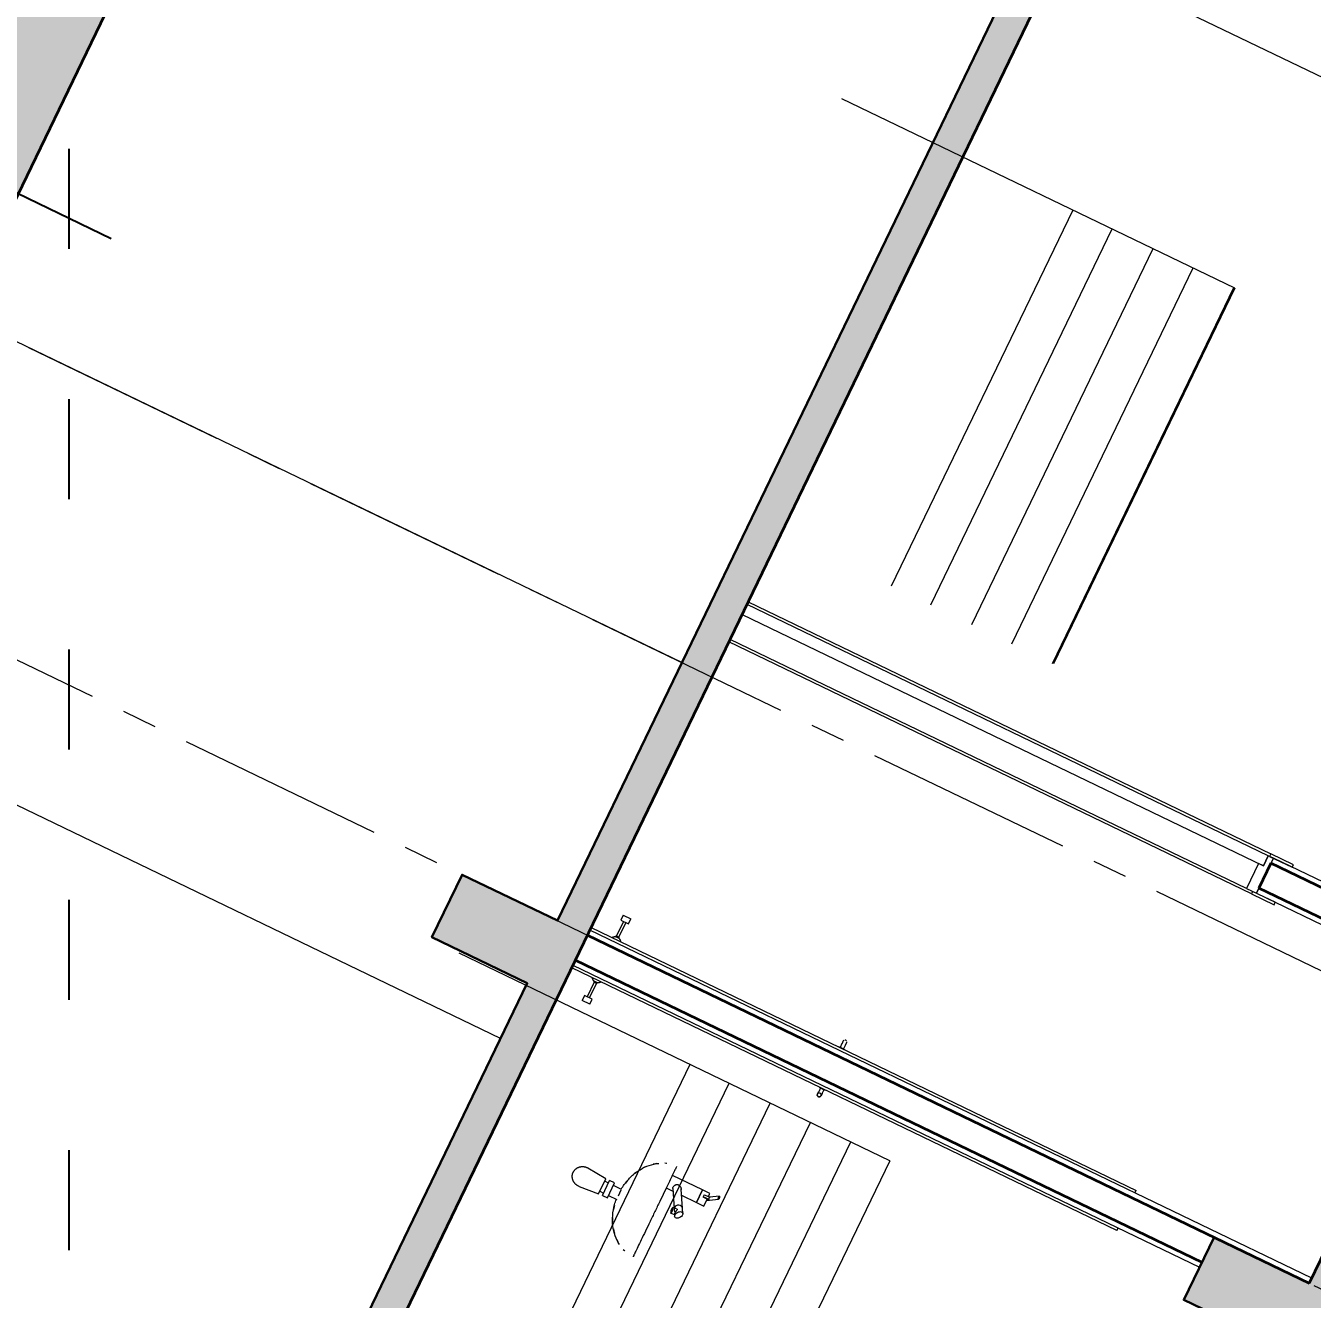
# Model space of a CAD drawing. Header units: millimetres. Extents: x 1373 to 40779, y 1939 to 6439.
# Drawn here: x 4659 to 4774.6, y 4854.2 to 4968.7 of the extents above; entities that cross this region are included whole.
import ezdxf

# ---------------------------------------------------------------- set-up
doc = ezdxf.new("R2010")
doc.units = ezdxf.units.MM
doc.linetypes.add('ACAD_ISO03W100', pattern=[30, 12, -18])
doc.linetypes.add('IMPORT-CENTER2', pattern=[112.5, 75, -12.5, 12.5, -12.5])
for name, color, linetype, lineweight in [('A-AREA-IDEN', 2, 'Continuous', 18), ('A-DETL', 6, 'Continuous', 30), ('A-DETL-GENF', 92, 'Continuous', 18), ('A-DOOR', 31, 'Continuous', 18), ('A-DOOR-FRAM', 31, 'Continuous', 18), ('A-FLOR-FNSH', 192, 'Continuous', 35), ('A-WALL', 20, 'Continuous', 9), ('A-WALL-FNSH', 113, 'Continuous', 18), ('Cizgi', 7, 'Continuous', 18), ('ESYA', 3, 'Continuous', 25), ('HESAPLAMALAR', 2, 'Continuous', 30), ('P-SANR-FIXT', 6, 'Continuous', 18), ('S-COLS', 52, 'Continuous', 9), ('S-GRID', 252, 'IMPORT-CENTER2', 5), ('YAZI', 2, 'Continuous', 18)]:
    doc.layers.add(name, color=color, linetype=linetype, lineweight=lineweight)
for name, color, linetype in [('duv', 50, 'Continuous'), ('MASSE', 7, 'Continuous'), ('Merdiven', 7, 'Continuous')]:
    doc.layers.add(name, color=color, linetype=linetype)
doc.styles.add('50', font='arial.ttf', dxfattribs={"width": 0.8})
doc.dimstyles.new('NERGİS', dxfattribs={"dimtxt": 15, "dimasz": 10, "dimexe": 20, "dimexo": 150, "dimgap": 0, "dimtad": 1, "dimdec": 0, "dimzin": 1, "dimtxsty": '50', "dimblk": 'ARCHTICK', "dimcen": 0, "dimse1": 1, "dimse2": 1, "dimclrd": 56, "dimclrt": 56, "dimazin": 3, "dimtfac": 1, "dimtdec": 0, "dimtix": 1, "dimtmove": 2, "dimatfit": 2, "dimldrblk": 'DOTSMALL', "dimlwd": 0, "dimlwe": -1, "dimarcsym": 0})

# ---------------------------------------------------------------- blocks, each defined once
blk = doc.blocks.new('A$C597c1e65')
at = {"linetype": 'ACAD_ISO03W100', "ltscale": 3, "elevation": 20236.31}
blk.add_lwpolyline([(4428.69, 0), (0, 0), (0, 4561.66), (4428.69, 4561.66)], close=True, dxfattribs=at)
blk = doc.blocks.new('_MB_KAPI_CAMLI_B - _m_kapı_100_camlı-2073561-Schnitt 1')
at = {"layer": 'A-DOOR'}
for p, q in [((-493.75, -99.3), (-495.25, -99.3)), ((-495.25, -100.7), (-493.75, -100.7)), ((-493.75, -98.78), (-493.75, -100)), ((-493.75, -100), (-493.75, -101.22)), ((-500.65, -188.5), (-502.65, -188.5)), ((-502.65, -191.5), (-502.65, -188.5)), ((-500.65, -191.5), (-500.65, -188.5)), ((-494.9, -189.5), (-500.65, -189.5)), ((-494.9, -190.5), (-494.9, -189.5)), ((-494.48, -189.19), (-494.48, -190.81)), ((-502.65, -191.5), (-500.65, -191.5)), ((-500.65, -190.5), (-494.9, -190.5)), ((-494.48, -190.4), (-494.48, -190.81))]:
    blk.add_line(p, q, dxfattribs=at)
at = {"layer": 'A-DOOR', "flags": 128}
for points in [[(-495.25, -99.3), (-495.29, -99.3), (-495.33, -99.3), (-495.37, -99.3), (-495.41, -99.3), (-495.45, -99.3), (-495.49, -99.3), (-495.52, -99.3), (-495.56, -99.3), (-495.6, -99.3), (-495.64, -99.3), (-495.67, -99.3), (-495.71, -99.3), (-495.75, -99.3), (-495.78, -99.3), (-495.81, -99.3), (-495.85, -99.3), (-495.88, -99.3), (-495.91, -99.3), (-495.94, -99.3), (-495.97, -99.3), (-495.99, -99.3), (-496.02, -99.3), (-496.04, -99.3), (-496.07, -99.3), (-496.09, -99.3), (-496.11, -99.3), (-496.13, -99.3), (-496.15, -99.3), (-496.17, -99.3), (-496.18, -99.3), (-496.19, -99.3), (-496.21, -99.3), (-496.22, -99.3), (-496.23, -99.3), (-496.23, -99.3), (-496.24, -99.3), (-496.24, -99.3), (-496.25, -99.3), (-496.25, -99.3)], [(-496.25, -100.7), (-496.25, -100.7), (-496.25, -100.7), (-496.24, -100.7), (-496.24, -100.7), (-496.23, -100.7), (-496.22, -100.7), (-496.21, -100.7), (-496.2, -100.7), (-496.18, -100.7), (-496.17, -100.7), (-496.15, -100.7), (-496.14, -100.7), (-496.12, -100.7), (-496.1, -100.7), (-496.07, -100.7), (-496.05, -100.7), (-496.03, -100.7), (-496, -100.7), (-495.97, -100.7), (-495.95, -100.7), (-495.92, -100.7), (-495.89, -100.7), (-495.85, -100.7), (-495.82, -100.7), (-495.79, -100.7), (-495.75, -100.7), (-495.72, -100.7), (-495.68, -100.7), (-495.65, -100.7), (-495.61, -100.7), (-495.57, -100.7), (-495.54, -100.7), (-495.5, -100.7), (-495.46, -100.7), (-495.42, -100.7), (-495.38, -100.7), (-495.34, -100.7), (-495.3, -100.7), (-495.26, -100.7), (-495.25, -100.7)], [(-494.9, -189.5), (-494.88, -189.5), (-494.86, -189.49), (-494.84, -189.49), (-494.82, -189.48), (-494.8, -189.48), (-494.78, -189.47), (-494.76, -189.46), (-494.74, -189.46), (-494.72, -189.45), (-494.7, -189.44), (-494.68, -189.43), (-494.66, -189.42), (-494.65, -189.4), (-494.63, -189.39), (-494.62, -189.38), (-494.6, -189.36), (-494.58, -189.35), (-494.57, -189.33), (-494.56, -189.32), (-494.54, -189.3), (-494.53, -189.29), (-494.52, -189.27), (-494.51, -189.25), (-494.5, -189.23), (-494.49, -189.21), (-494.48, -189.2), (-494.48, -189.19)], [(-494.48, -189.19), (-494.45, -189.12), (-494.41, -189.05), (-494.37, -188.98), (-494.33, -188.91), (-494.28, -188.85), (-494.24, -188.78), (-494.19, -188.72), (-494.13, -188.66), (-494.08, -188.6), (-494.02, -188.54), (-493.96, -188.49), (-493.9, -188.44), (-493.84, -188.39), (-493.77, -188.34), (-493.7, -188.3), (-493.64, -188.26)], [(-494.48, -190.81), (-494.49, -190.79), (-494.5, -190.77), (-494.51, -190.75), (-494.52, -190.73), (-494.53, -190.72), (-494.54, -190.7), (-494.56, -190.68), (-494.57, -190.67), (-494.58, -190.65), (-494.6, -190.64), (-494.61, -190.62), (-494.63, -190.61), (-494.65, -190.6), (-494.66, -190.59), (-494.68, -190.57), (-494.7, -190.56), (-494.72, -190.55), (-494.74, -190.54), (-494.75, -190.54), (-494.77, -190.53), (-494.79, -190.52), (-494.81, -190.52), (-494.83, -190.51), (-494.85, -190.51), (-494.87, -190.5), (-494.9, -190.5), (-494.9, -190.5)], [(-493.63, -191.74), (-493.69, -191.7), (-493.76, -191.66), (-493.83, -191.62), (-493.89, -191.57), (-493.95, -191.52), (-494.01, -191.46), (-494.07, -191.41), (-494.13, -191.35), (-494.18, -191.29), (-494.23, -191.23), (-494.28, -191.16), (-494.32, -191.1), (-494.36, -191.03), (-494.4, -190.96), (-494.44, -190.89), (-494.47, -190.82), (-494.48, -190.81)]]:
    blk.add_lwpolyline(points, dxfattribs=at)
at = {"layer": 'A-DOOR'}
for start, end in [(150, 180), (180, 210), (75, 120), (240, 285)]:
    blk.add_arc((-496.25, -100), 0.7, start, end, dxfattribs=at)
blk = doc.blocks.new('_MB_KAPI_CAMLI_B - _m_kapı_90_camlı-V32-Schnitt 1')
at = {"layer": 'A-DOOR'}
for p, q in [((-618.65, 8), (-622.65, 8)), ((-622.65, 8), (-622.65, -200)), ((-618.65, -200), (-618.65, 8)), ((-622.65, -200), (-618.65, -200))]:
    blk.add_line(p, q, dxfattribs=at)
at = {"layer": 'A-DOOR-FRAM'}
for p, q in [((-623.65, 17.5), (-623.65, 8.5)), ((-622.65, 17.5), (-623.65, 17.5)), ((-622.65, 8.5), (-622.65, 17.5)), ((-607.65, 17.5), (-608.65, 17.5)), ((-608.65, 17.5), (-608.65, 8.5)), ((-607.65, 8.5), (-607.65, 17.5)), ((-608.65, 10), (-622.65, 10)), ((-622.65, 10), (-622.65, 8)), ((-608.65, 6), (-608.65, 10)), ((-623.65, 8.5), (-622.65, 8.5)), ((-623.65, -200), (-623.65, 8.5)), ((-622.65, 8), (-618.65, 8)), ((-618.65, 8), (-618.65, 6)), ((-618.65, 6), (-608.65, 6)), ((-608.65, 8.5), (-607.65, 8.5)), ((-608.65, 6), (-608.65, -200)), ((-607.65, 8.5), (-607.65, -200))]:
    blk.add_line(p, q, dxfattribs=at)
blk = doc.blocks.new('_MB_KAPI_CAMLI_B - _m_kapı_80_camlı-V33-Schnitt 1')
at = {"layer": 'A-DOOR'}
for p, q in [((-477.55, -100), (-477.55, -98.78)), ((-476.05, -99.3), (-477.55, -99.3)), ((-477.55, -101.22), (-477.55, -100)), ((-477.55, -100.7), (-476.05, -100.7)), ((-476.82, -190.81), (-476.82, -189.19)), ((-470.65, -189.5), (-476.4, -189.5)), ((-476.4, -189.5), (-476.4, -190.5)), ((-468.65, -188.5), (-470.65, -188.5)), ((-470.65, -188.5), (-470.65, -191.5)), ((-468.65, -188.5), (-468.65, -191.5)), ((-476.4, -190.5), (-470.65, -190.5)), ((-470.65, -191.5), (-468.65, -191.5))]:
    blk.add_line(p, q, dxfattribs=at)
at = {"layer": 'A-DOOR', "flags": 128}
for points in [[(-476.05, -99.3), (-476.01, -99.3), (-475.97, -99.3), (-475.93, -99.3), (-475.89, -99.3), (-475.85, -99.3), (-475.81, -99.3), (-475.77, -99.3), (-475.73, -99.3), (-475.7, -99.3), (-475.66, -99.3), (-475.62, -99.3), (-475.59, -99.3), (-475.55, -99.3), (-475.52, -99.3), (-475.48, -99.3), (-475.45, -99.3), (-475.42, -99.3), (-475.39, -99.3), (-475.36, -99.3), (-475.33, -99.3), (-475.3, -99.3), (-475.28, -99.3), (-475.25, -99.3), (-475.23, -99.3), (-475.21, -99.3), (-475.19, -99.3), (-475.17, -99.3), (-475.15, -99.3), (-475.13, -99.3), (-475.12, -99.3), (-475.1, -99.3), (-475.09, -99.3), (-475.08, -99.3), (-475.07, -99.3), (-475.06, -99.3), (-475.06, -99.3), (-475.05, -99.3), (-475.05, -99.3), (-475.05, -99.3)], [(-475.05, -100.7), (-475.05, -100.7), (-475.05, -100.7), (-475.06, -100.7), (-475.06, -100.7), (-475.07, -100.7), (-475.08, -100.7), (-475.09, -100.7), (-475.1, -100.7), (-475.11, -100.7), (-475.13, -100.7), (-475.14, -100.7), (-475.16, -100.7), (-475.18, -100.7), (-475.2, -100.7), (-475.22, -100.7), (-475.25, -100.7), (-475.27, -100.7), (-475.3, -100.7), (-475.32, -100.7), (-475.35, -100.7), (-475.38, -100.7), (-475.41, -100.7), (-475.44, -100.7), (-475.48, -100.7), (-475.51, -100.7), (-475.54, -100.7), (-475.58, -100.7), (-475.61, -100.7), (-475.65, -100.7), (-475.69, -100.7), (-475.72, -100.7), (-475.76, -100.7), (-475.8, -100.7), (-475.84, -100.7), (-475.88, -100.7), (-475.92, -100.7), (-475.96, -100.7), (-476, -100.7), (-476.04, -100.7), (-476.05, -100.7)], [(-475.05, -99.3), (-475.02, -99.3), (-474.99, -99.3), (-474.96, -99.31), (-474.94, -99.31), (-474.91, -99.31), (-474.88, -99.32)], [(-474.87, -100.68), (-474.9, -100.68), (-474.93, -100.69), (-474.96, -100.69), (-474.99, -100.7), (-475.01, -100.7), (-475.04, -100.7), (-475.05, -100.7)], [(-474.49, -100.42), (-474.5, -100.44), (-474.52, -100.46), (-474.54, -100.48), (-474.56, -100.5), (-474.58, -100.52), (-474.6, -100.54), (-474.62, -100.56), (-474.65, -100.57), (-474.67, -100.59), (-474.69, -100.6), (-474.72, -100.62), (-474.74, -100.63), (-474.77, -100.64), (-474.79, -100.65)], [(-474.51, -99.55), (-474.49, -99.58), (-474.48, -99.6), (-474.46, -99.62), (-474.44, -99.65), (-474.43, -99.67), (-474.42, -99.7), (-474.41, -99.72), (-474.4, -99.75), (-474.39, -99.77), (-474.38, -99.8), (-474.37, -99.83), (-474.36, -99.85), (-474.36, -99.88), (-474.35, -99.91), (-474.35, -99.94)], [(-477.67, -188.26), (-477.6, -188.3), (-477.53, -188.34), (-477.47, -188.38), (-477.41, -188.43), (-477.34, -188.48), (-477.28, -188.54), (-477.23, -188.59), (-477.17, -188.65), (-477.12, -188.71), (-477.07, -188.77), (-477.02, -188.84), (-476.98, -188.9), (-476.93, -188.97), (-476.89, -189.04), (-476.86, -189.11), (-476.82, -189.18), (-476.82, -189.19)], [(-476.82, -189.19), (-476.81, -189.21), (-476.8, -189.23), (-476.79, -189.25), (-476.78, -189.27), (-476.77, -189.28), (-476.75, -189.3), (-476.74, -189.32), (-476.73, -189.33), (-476.71, -189.35), (-476.7, -189.36), (-476.68, -189.38), (-476.67, -189.39), (-476.65, -189.4), (-476.63, -189.41), (-476.62, -189.43), (-476.6, -189.44), (-476.58, -189.45), (-476.56, -189.46), (-476.54, -189.46), (-476.52, -189.47), (-476.5, -189.48), (-476.48, -189.48), (-476.46, -189.49), (-476.44, -189.49), (-476.42, -189.5), (-476.4, -189.5), (-476.4, -189.5)], [(-476.82, -190.81), (-476.85, -190.88), (-476.89, -190.95), (-476.93, -191.02), (-476.97, -191.09), (-477.01, -191.15), (-477.06, -191.22), (-477.11, -191.28), (-477.16, -191.34), (-477.22, -191.4), (-477.28, -191.46), (-477.34, -191.51), (-477.4, -191.56), (-477.46, -191.61), (-477.53, -191.66), (-477.59, -191.7), (-477.66, -191.74)], [(-476.4, -190.5), (-476.42, -190.5), (-476.44, -190.51), (-476.46, -190.51), (-476.48, -190.52), (-476.5, -190.52), (-476.52, -190.53), (-476.54, -190.54), (-476.56, -190.54), (-476.58, -190.55), (-476.6, -190.56), (-476.61, -190.57), (-476.63, -190.58), (-476.65, -190.6), (-476.67, -190.61), (-476.68, -190.62), (-476.7, -190.64), (-476.71, -190.65), (-476.73, -190.67), (-476.74, -190.68), (-476.75, -190.7), (-476.77, -190.71), (-476.78, -190.73), (-476.79, -190.75), (-476.8, -190.77), (-476.81, -190.79), (-476.82, -190.8), (-476.82, -190.81)]]:
    blk.add_lwpolyline(points, dxfattribs=at)
at = {"layer": 'A-DOOR'}
for start, end in [(0, 180), (180, 0)]:
    blk.add_arc((-475.05, -100), 0.7, start, end, dxfattribs=at)
at = {"layer": 'A-DOOR-FRAM'}
for p, q in [((-493.65, -200), (-493.65, 17.5)), ((-492.65, 17.5), (-493.65, 17.5)), ((-477.65, 17.5), (-478.65, 17.5)), ((-477.65, 17.5), (-477.65, -200))]:
    blk.add_line(p, q, dxfattribs=at)
blk = doc.blocks.new('STB Stütze - rechteckig - 25-150-2122866-Schnitt 1')
at = {"layer": 'S-COLS'}
for p, q in [((-593.65, -212), (-593.65, -500)), ((-443.65, -212), (-443.65, -500))]:
    blk.add_line(p, q, dxfattribs=at)
blk = doc.blocks.new('KOEWKOEW')
at = {"layer": 'YAZI', "linetype": 'Continuous', "lineweight": 0}
for p, q in [((28185.88, 4635.87), (28335.91, 4635.87)), ((28185.88, 4635.87), (28185.96, 4479.1)), ((28335.91, 4635.43), (28185.88, 4635.43)), ((28335.91, 4619.25), (28185.88, 4619.25)), ((28335.91, 4603.25), (28185.88, 4603.25)), ((28335.91, 4586.84), (28185.88, 4586.84)), ((28335.91, 4571.25), (28185.86, 4571.25))]:
    blk.add_line(p, q, dxfattribs=at)
blk = doc.blocks.new('A$Cb0e8746a')
at = {"layer": 'YAZI', "linetype": 'Continuous', "lineweight": 0}
for p, q in [((0.02, 171.86), (150.05, 171.86)), ((0.02, 171.86), (0.09, 0)), ((150.05, 156.33), (0.02, 156.33)), ((150.05, 140.15), (0.02, 140.15)), ((150.05, 124.15), (0.02, 124.15)), ((150.05, 107.74), (0.02, 107.74)), ((150.05, 92.15), (0, 92.15))]:
    blk.add_line(p, q, dxfattribs=at)
blk = doc.blocks.new('A$C04896c70')
at = {"layer": 'Cizgi', "color": 1, "linetype": 'Continuous'}
for p, q in [((0, 115.45), (16.27, 115.45)), ((0, 93.21), (16.27, 93.21)), ((0, 70.95), (16.27, 70.95)), ((0, 49.9), (16.27, 49.9)), ((0, 29.99), (16.27, 29.99)), ((0, 9.14), (16.27, 9.14))]:
    blk.add_line(p, q, dxfattribs=at)
at = {"layer": 'duv', "color": 2}
blk.add_line((0, 9.14), (0, 226.3), dxfattribs=at)
blk = doc.blocks.new('_ArchTick')
at = {"color": 0, "linetype": 'ByBlock', "const_width": 0.15}
blk.add_lwpolyline([(-0.5, -0.5), (0.5, 0.5)], dxfattribs=at)
blk = doc.blocks.new('*D20651')
at = {"layer": 'Defpoints', "color": 0, "transparency": 16777216}
for p in [(23869.63, 3863.76), (23869.63, 3863.76), (23869.63, 3575.76)]:
    blk.add_point(p, dxfattribs=at)
at = {"layer": 'MASSE', "color": 56, "lineweight": 0, "transparency": 16777216}
blk.add_line((23869.63, 3575.76), (23869.63, 3863.76), dxfattribs=at)
at = {"layer": 'MASSE', "color": 56, "lineweight": 0, "transparency": 16777216, "xscale": 10, "yscale": 10, "zscale": 10}
for p, rotation in [((23869.63, 3863.76), 90), ((23869.63, 3575.76), 270)]:
    blk.add_blockref('_ArchTick', p, dxfattribs=dict(at, rotation=rotation))
at = {"layer": 'MASSE', "color": 56, "transparency": 16777216, "insert": (23861.97, 3719.76), "char_height": 15, "attachment_point": 5, "rotation": 90, "style": '50'}
blk.add_mtext('288', dxfattribs=at)
blk = doc.blocks.new('_DotSmall')
at = {"layer": 'ESYA', "color": 0, "const_width": 0.5}
blk.add_lwpolyline([(-0.0625, 0, 1), (0.0625, 0, 1)], format="xyb", close=True, dxfattribs=at)
blk = doc.blocks.new('*D20663')
at = {"layer": 'Defpoints', "color": 0, "transparency": 16777216}
for p in [(23896.86, 3875.76), (23905.99, 3875.76), (23896.86, 3575.76)]:
    blk.add_point(p, dxfattribs=at)
at = {"layer": 'MASSE', "color": 56, "lineweight": 0, "transparency": 16777216}
blk.add_line((23896.86, 3575.76), (23896.86, 3875.76), dxfattribs=at)
at = {"layer": 'MASSE', "color": 56, "lineweight": 0, "transparency": 16777216, "xscale": 10, "yscale": 10, "zscale": 10}
for p, rotation in [((23896.86, 3875.76), 90), ((23896.86, 3575.76), 270)]:
    blk.add_blockref('_ArchTick', p, dxfattribs=dict(at, rotation=rotation))
at = {"layer": 'MASSE', "color": 56, "transparency": 16777216, "insert": (23889.2, 3725.76), "char_height": 15, "attachment_point": 5, "rotation": 90, "style": '50'}
blk.add_mtext('300', dxfattribs=at)
blk = doc.blocks.new('A$C30a75ea0')
at = {"layer": 'A-DETL-GENF'}
h = blk.add_hatch(dxfattribs=at)
h.set_pattern_fill('ANSI33', color=153, style=0)
h.set_pattern_definition([(45, (-27770.17, 3654.365), (-4.490128, 4.490128), []), (45, (-27765.68, 3654.365), (-4.490128, 4.490128), [3.175, -1.5875])])
h.paths.add_polyline_path([(1940.75, 535.19), (1940.75, 2323.19), (2190.75, 2323.19), (2190.75, 2285.19), (2215.75, 2285.19), (2215.75, 2323.19), (2791.04, 2323.19), (2791.04, 2285.19), (2816.04, 2285.19), (2816.04, 2323.19), (2997.07, 2323.19), (2997.07, 2335.19), (2190.75, 2335.19), (1940.75, 2335.19), (1940.75, 2500.19), (1700.75, 2500.19), (1700.75, 2335.19), (601.03, 2335.19), (601.03, 2323.19), (731.03, 2323.19), (731.03, 2285.19), (756.03, 2285.19), (756.03, 2323.19), (1245.75, 2323.19), (1245.75, 2285.19), (1270.75, 2285.19), (1270.75, 2323.19), (1700.75, 2323.19), (1700.75, 2035.19), (630.76, 2035.19), (630.76, 2023.19), (731.03, 2023.19), (731.03, 1985.19), (756.03, 1985.19), (756.03, 2023.19), (1245.75, 2023.19), (1245.75, 1985.19), (1270.75, 1985.19), (1270.75, 2023.19), (1700.75, 2023.19), (1700.75, 1735.19), (630.76, 1735.19), (630.76, 1723.19), (731.03, 1723.19), (731.03, 1685.19), (756.03, 1685.19), (756.03, 1723.19), (1245.75, 1723.19), (1245.75, 1685.19), (1270.75, 1685.19), (1270.75, 1723.19), (1700.75, 1723.19), (1700.75, 1435.19), (630.76, 1435.19), (630.76, 1423.19), (731.03, 1423.19), (731.03, 1385.19), (756.03, 1385.19), (756.03, 1423.19), (1245.75, 1423.19), (1245.75, 1385.19), (1270.75, 1385.19), (1270.75, 1423.19), (1700.75, 1423.19), (1700.75, 1135.19), (630.76, 1135.19), (630.76, 1123.19), (731.03, 1123.19), (731.03, 1085.19), (756.03, 1085.19), (756.03, 1123.19), (1245.75, 1123.19), (1245.75, 1085.19), (1270.75, 1085.19), (1270.75, 1123.19), (1700.75, 1123.19), (1700.75, 835.19), (731.03, 835.19), (731.03, 805.19), (430.71, 805.19), (430.72, 535.19), (430.72, 505.19), (731.03, 505.19), (731.03, 475.19), (1700.75, 475.19), (1700.75, 345.19), (1940.75, 345.19), (1940.75, 475.19), (2816.04, 475.19), (2866.04, 475.19), (2866.04, 535.19), (2816.04, 535.19), (2816.04, 835.19), (2791.9, 835.19), (2190.75, 835.19), (2190.75, 785.19), (2215.75, 785.19), (2215.75, 823.19), (2791.9, 823.19), (2791.9, 535.19)])
h.paths.add_polyline_path([(1915.75, 385.19), (1725.75, 385.19), (1725.75, 535.19), (1725.75, 2485.19), (1915.75, 2485.19), (1915.75, 2035.19), (1915.75, 535.19)], flags=16)
h.paths.add_polyline_path([(1700.75, 535.19), (455.71, 535.19), (455.71, 790.56), (731.03, 790.56), (756.03, 789.56), (756.03, 823.19), (1245.75, 823.19), (1245.75, 785.19), (1270.75, 785.19), (1270.75, 823.19), (1700.75, 823.19)], flags=16)
at = {"layer": 'A-DETL'}
for points in [[(630.76, 1135.19), (630.76, 1123.19), (731.03, 1123.19), (731.03, 1085.19), (756.03, 1085.19), (756.03, 1123.19), (1245.75, 1123.19), (1245.75, 1085.19), (1270.75, 1085.19), (1270.75, 1123.19), (1700.75, 1123.19)], [(731.03, 835.19), (1700.75, 835.19)], [(1700.75, 535.19), (455.71, 535.19), (455.71, 790.56), (731.03, 790.56), (756.03, 789.56), (756.03, 823.19), (1245.75, 823.19), (1245.75, 785.19), (1270.75, 785.19), (1270.75, 823.19), (1700.75, 823.19)]]:
    blk.add_lwpolyline(points, dxfattribs=at)
at = {"layer": 'A-FLOR-FNSH', "color": 250}
for p, q in [((756.03, 1123.19), (1245.75, 1123.19)), ((1700.75, 835.19), (746.03, 835.19)), ((1700.75, 535.19), (430.72, 535.19))]:
    blk.add_line(p, q, dxfattribs=at)
at = {"layer": 'A-WALL', "lineweight": 35}
for p, q in [((1115.75, 1123.19), (1115.75, 1045.19)), ((1125.75, 1123.19), (1125.75, 1045.19)), ((1245.75, 835.19), (1245.75, 1123.19)), ((1255.75, 835.19), (1255.75, 1085.19)), ((1115.75, 1045.19), (1125.75, 1045.19))]:
    blk.add_line(p, q, dxfattribs=at)
at = {"layer": 'A-WALL-FNSH', "color": 7, "lineweight": 9}
for p, q in [((1113.75, 1123.19), (1113.75, 1045.19)), ((1127.75, 1045.19), (1127.75, 1123.19)), ((1243.75, 1123.19), (1243.75, 835.19)), ((1257.75, 835.19), (1257.75, 1085.19)), ((1113.75, 1045.19), (1115.75, 1045.19)), ((1125.75, 1045.19), (1127.75, 1045.19))]:
    blk.add_line(p, q, dxfattribs=at)
at = {"layer": 'P-SANR-FIXT', "color": 8}
for p, q in [((1309.72, 918.68), (1309.74, 918.72)), ((1309.73, 918.65), (1309.72, 918.68)), ((1309.76, 918.62), (1309.73, 918.65)), ((1309.73, 918.64), (1311.52, 915.79)), ((1309.74, 918.72), (1309.77, 918.76)), ((1309.8, 918.59), (1309.76, 918.62)), ((1309.77, 918.76), (1309.82, 918.8)), ((1309.86, 918.57), (1309.8, 918.59)), ((1309.82, 918.8), (1309.89, 918.84)), ((1309.94, 918.56), (1309.86, 918.57)), ((1309.89, 918.84), (1309.97, 918.87)), ((1310.03, 918.56), (1309.94, 918.56)), ((1309.97, 918.87), (1310.07, 918.9)), ((1310.13, 918.56), (1310.03, 918.56)), ((1310.07, 918.9), (1310.17, 918.93)), ((1310.23, 918.57), (1310.13, 918.56)), ((1310.17, 918.93), (1310.27, 918.94)), ((1310.33, 918.59), (1310.23, 918.57)), ((1310.27, 918.94), (1310.37, 918.96)), ((1310.43, 918.62), (1310.33, 918.59)), ((1310.37, 918.96), (1310.47, 918.96)), ((1310.53, 918.65), (1310.43, 918.62)), ((1310.47, 918.96), (1310.56, 918.96)), ((1310.61, 918.68), (1310.53, 918.65)), ((1310.56, 918.96), (1310.64, 918.94)), ((1310.68, 918.72), (1310.61, 918.68)), ((1310.64, 918.94), (1310.7, 918.93)), ((1310.73, 918.76), (1310.68, 918.72)), ((1310.7, 918.93), (1310.74, 918.9)), ((1310.76, 918.8), (1310.73, 918.76)), ((1310.74, 918.9), (1310.77, 918.88)), ((1310.78, 918.84), (1310.76, 918.8)), ((1313.08, 915.19), (1310.77, 918.88)), ((1310.77, 918.87), (1310.78, 918.84)), ((1311.6, 913.56), (1311.48, 915.86)), ((1311.55, 915.75), (1311.63, 915.66)), ((1311.63, 915.66), (1311.72, 915.6)), ((1311.72, 915.6), (1311.82, 915.56)), ((1311.82, 915.56), (1311.92, 915.54)), ((1311.92, 915.54), (1312.02, 915.56)), ((1312.02, 915.56), (1312.12, 915.6)), ((1312.12, 915.6), (1312.2, 915.67)), ((1312.2, 915.67), (1312.27, 915.76)), ((1312.27, 915.76), (1312.33, 915.87)), ((1312.33, 915.87), (1312.75, 915.19)), ((1312.33, 915.87), (1312.45, 913.56)), ((1310.3, 915.19), (1310.3, 912.19)), ((1310.59, 915.19), (1310.3, 915.19)), ((1310.3, 912.19), (1310.59, 912.19)), ((1310.3, 912.19), (1310.3, 900.19)), ((1310.59, 912.19), (1310.3, 912.19)), ((1311.51, 915.19), (1310.59, 915.19)), ((1310.59, 912.19), (1315.3, 912.19)), ((1315.3, 912.19), (1310.59, 912.19)), ((1311.6, 913.56), (1312.45, 913.56)), ((1312.45, 913.56), (1312.51, 913.56)), ((1315.3, 915.19), (1312.51, 915.19)), ((1312.51, 915.19), (1312.51, 913.56)), ((1315.3, 912.19), (1315.3, 915.19)), ((1315.3, 906.27), (1315.3, 912.19)), ((1319.44, 908.64), (1313.35, 905.17)), ((1320.99, 909.52), (1319.44, 908.64)), ((1320.45, 906.78), (1320.63, 905.35)), ((1320.66, 908.96), (1320.7, 909.19)), ((1320.69, 908.71), (1320.66, 908.96)), ((1320.79, 908.44), (1320.69, 908.71)), ((1320.7, 909.19), (1320.81, 909.38)), ((1320.95, 908.17), (1320.79, 908.44)), ((1320.81, 909.38), (1320.99, 909.53)), ((1320.93, 906.03), (1321.74, 906.5)), ((1321.18, 907.91), (1320.95, 908.17)), ((1320.99, 909.53), (1321.23, 909.62)), ((1321.45, 907.69), (1321.18, 907.91)), ((1321.23, 909.62), (1321.51, 909.65)), ((1321.76, 907.49), (1321.45, 907.69)), ((1321.51, 909.65), (1321.82, 909.62)), ((1322.08, 907.35), (1321.76, 907.49)), ((1321.82, 909.62), (1322.14, 909.53)), ((1322.41, 907.26), (1322.08, 907.35)), ((1322.14, 909.53), (1322.47, 909.38)), ((1322.72, 907.23), (1322.41, 907.26)), ((1322.47, 909.38), (1322.77, 909.19)), ((1322.54, 906.96), (1323.23, 907.35)), ((1322.81, 905.62), (1322.63, 907.06)), ((1323, 907.26), (1322.72, 907.23)), ((1322.77, 909.19), (1323.04, 908.96)), ((1323.23, 907.35), (1323, 907.26)), ((1323.04, 908.96), (1323.27, 908.71)), ((1323.41, 907.49), (1323.23, 907.35)), ((1323.27, 908.71), (1323.44, 908.44)), ((1323.52, 907.69), (1323.41, 907.49)), ((1323.44, 908.44), (1323.54, 908.17)), ((1323.57, 907.91), (1323.52, 907.69)), ((1323.54, 908.17), (1323.57, 907.91)), ((1314.51, 902.37), (1320.93, 906.03)), ((1315.3, 900.19), (1315.3, 902.8)), ((1307.31, 896.61), (1307.36, 896.44)), ((1307.36, 896.44), (1307.58, 895.84)), ((1308.87, 893.37), (1309.16, 892.94)), ((1309.16, 892.94), (1309.73, 892.2)), ((1339.77, 892.2), (1340.34, 892.94)), ((1340.34, 892.94), (1340.63, 893.37)), ((1341.92, 895.84), (1342.13, 896.44)), ((1342.13, 896.44), (1342.19, 896.61)), ((1311.42, 890.45), (1312.02, 889.94)), ((1312.02, 889.94), (1312.65, 889.46)), ((1314.83, 888.09), (1315.75, 887.64)), ((1333.75, 887.64), (1334.67, 888.09)), ((1336.85, 889.46), (1337.48, 889.94)), ((1337.48, 889.94), (1338.08, 890.45)), ((1315.75, 887.64), (1316.27, 887.4)), ((1319.01, 886.45), (1320.09, 886.19)), ((1320.09, 886.19), (1320.39, 886.12)), ((1322.75, 885.94), (1322.75, 882.69)), ((1325.38, 885.94), (1322.98, 885.94)), ((1326.75, 882.69), (1326.75, 885.94)), ((1329.11, 886.12), (1329.41, 886.19)), ((1329.41, 886.19), (1330.48, 886.45)), ((1333.22, 887.4), (1333.75, 887.64)), ((1321.75, 879.19), (1321.09, 871.72)), ((1321.75, 882.69), (1321.75, 880.69)), ((1327.75, 882.69), (1321.75, 882.69)), ((1327.75, 880.69), (1321.75, 880.69)), ((1327.75, 879.19), (1321.75, 879.19)), ((1322.75, 880.69), (1322.75, 879.19)), ((1326.75, 879.19), (1326.75, 880.69)), ((1327.75, 880.69), (1327.75, 882.69)), ((1328.4, 871.72), (1327.75, 879.19)), ((1321.08, 871.49), (1321.09, 871.64)), ((1321.08, 871.34), (1321.08, 871.49)), ((1321.09, 871.19), (1321.08, 871.34)), ((1321.09, 871.64), (1321.09, 871.72)), ((1321.1, 871.03), (1321.09, 871.19)), ((1321.11, 870.88), (1321.1, 871.03)), ((1321.14, 870.73), (1321.11, 870.88)), ((1321.17, 870.58), (1321.14, 870.73)), ((1321.2, 870.43), (1321.17, 870.58)), ((1321.24, 870.29), (1321.2, 870.43)), ((1321.29, 870.14), (1321.24, 870.29)), ((1321.34, 870), (1321.29, 870.14)), ((1321.4, 869.86), (1321.34, 870)), ((1321.46, 869.72), (1321.4, 869.86)), ((1321.53, 869.58), (1321.46, 869.72)), ((1321.61, 869.45), (1321.53, 869.58)), ((1321.69, 869.32), (1321.61, 869.45)), ((1321.77, 869.2), (1321.69, 869.32)), ((1327.77, 869.26), (1327.68, 869.14)), ((1327.85, 869.39), (1327.77, 869.26)), ((1327.93, 869.52), (1327.85, 869.39)), ((1328, 869.65), (1327.93, 869.52)), ((1328.06, 869.79), (1328, 869.65)), ((1328.13, 869.93), (1328.06, 869.79)), ((1328.18, 870.07), (1328.13, 869.93)), ((1328.23, 870.22), (1328.18, 870.07)), ((1328.28, 870.36), (1328.23, 870.22)), ((1328.31, 870.51), (1328.28, 870.36)), ((1328.35, 870.66), (1328.31, 870.51)), ((1328.37, 870.81), (1328.35, 870.66)), ((1328.39, 870.96), (1328.37, 870.81)), ((1328.41, 871.11), (1328.39, 870.96)), ((1328.4, 871.72), (1328.41, 871.57)), ((1328.41, 871.57), (1328.42, 871.42)), ((1328.42, 871.42), (1328.41, 871.26)), ((1328.41, 871.26), (1328.41, 871.11)), ((1321.86, 869.07), (1321.77, 869.2)), ((1321.96, 868.95), (1321.86, 869.07)), ((1322.06, 868.84), (1321.96, 868.95)), ((1322.16, 868.73), (1322.06, 868.84)), ((1322.27, 868.62), (1322.16, 868.73)), ((1322.39, 868.52), (1322.27, 868.62)), ((1322.5, 868.42), (1322.39, 868.52)), ((1322.62, 868.33), (1322.5, 868.42)), ((1322.75, 868.24), (1322.62, 868.33)), ((1322.87, 868.16), (1322.75, 868.24)), ((1323.01, 868.08), (1322.87, 868.16)), ((1323.14, 868.01), (1323.01, 868.08)), ((1323.28, 867.94), (1323.14, 868.01)), ((1323.42, 867.88), (1323.28, 867.94)), ((1323.56, 867.82), (1323.42, 867.88)), ((1323.7, 867.77), (1323.56, 867.82)), ((1323.85, 867.72), (1323.7, 867.77)), ((1323.99, 867.69), (1323.85, 867.72)), ((1324.14, 867.65), (1323.99, 867.69)), ((1324.29, 867.63), (1324.14, 867.65)), ((1324.44, 867.61), (1324.29, 867.63)), ((1324.6, 867.59), (1324.44, 867.61)), ((1324.75, 867.58), (1324.6, 867.59)), ((1324.83, 867.59), (1324.75, 867.58)), ((1324.98, 867.6), (1324.83, 867.59)), ((1325.13, 867.62), (1324.98, 867.6)), ((1325.28, 867.64), (1325.13, 867.62)), ((1325.43, 867.67), (1325.28, 867.64)), ((1325.58, 867.71), (1325.43, 867.67)), ((1325.72, 867.75), (1325.58, 867.71)), ((1325.87, 867.79), (1325.72, 867.75)), ((1326.01, 867.85), (1325.87, 867.79)), ((1326.15, 867.91), (1326.01, 867.85)), ((1326.29, 867.97), (1326.15, 867.91)), ((1326.43, 868.04), (1326.29, 867.97)), ((1326.56, 868.12), (1326.43, 868.04)), ((1326.69, 868.2), (1326.56, 868.12)), ((1326.81, 868.28), (1326.69, 868.2)), ((1326.94, 868.37), (1326.81, 868.28)), ((1327.05, 868.47), (1326.94, 868.37)), ((1327.17, 868.57), (1327.05, 868.47)), ((1327.28, 868.68), (1327.17, 868.57)), ((1327.39, 868.78), (1327.28, 868.68)), ((1327.49, 868.9), (1327.39, 868.78)), ((1327.59, 869.02), (1327.49, 868.9)), ((1327.68, 869.14), (1327.59, 869.02))]:
    blk.add_line(p, q, dxfattribs=at)
for centre, major_axis, ratio, start_param, end_param in [((1312.74, 914.78), (0.424, 0.266), 0.866706, 0.501046, 0.944524), ((1320.18, 907.34), (-0.74, 1.3), 0.852862, 0.070593, 2.688587), ((1320.18, 907.34), (-0.74, 1.3), 0.852862, 0.070593, 2.688587), ((1320.18, 907.34), (-0.74, 1.3), 0.852862, 2.688587, 2.841889), ((1320.18, 907.34), (-0.74, 1.3), 0.852862, 2.688587, 2.841889), ((1321.72, 905.48), (1.09, 0.14), 0.228524, 2.262899, 5.404492), ((1321.72, 905.48), (1.09, 0.14), 0.228524, 5.404492, 8.546084)]:
    blk.add_ellipse(centre, major_axis=major_axis, ratio=ratio, start_param=start_param, end_param=end_param, dxfattribs=at)
for points, knots in [([(1320.45, 906.87), (1320.45, 906.88), (1320.45, 906.91), (1320.47, 906.96), (1320.49, 907), (1320.52, 907.03), (1320.56, 907.05), (1320.65, 907.09), (1320.74, 907.09), (1320.81, 907.08)], [0.625, 0.625, 0.625, 0.625, 0.65625, 0.6875, 0.75, 0.78125, 0.8125, 0.875, 1, 1, 1, 1]), ([(1320.46, 906.71), (1320.46, 906.73), (1320.45, 906.75), (1320.45, 906.77), (1320.45, 906.78)], [0.5, 0.5, 0.5, 0.5, 0.53125, 0.55422398, 0.55422398, 0.55422398, 0.55422398]), ([(1320.81, 907.08), (1320.88, 907.07), (1321.03, 907.04), (1321.26, 906.99), (1321.45, 906.94), (1321.58, 906.92), (1321.69, 906.9), (1321.79, 906.89), (1321.92, 906.87), (1322.02, 906.87), (1322.08, 906.87)], [0, 0, 0, 0, 0.2, 0.4, 0.55, 0.625, 0.7, 0.775, 0.85, 1, 1, 1, 1]), ([(1322.08, 906.87), (1322.16, 906.87), (1322.28, 906.88), (1322.4, 906.9), (1322.5, 906.93), (1322.57, 906.97), (1322.61, 907.01), (1322.62, 907.03), (1322.63, 907.04)], [0, 0, 0, 0, 0.125, 0.1875, 0.25, 0.375, 0.4375, 0.5, 0.5, 0.5, 0.5]), ([(1313.98, 902.24), (1313.81, 902.24), (1313.56, 902.29), (1313.23, 902.43), (1313.03, 902.55), (1312.89, 902.66), (1312.76, 902.79), (1312.64, 902.93), (1312.56, 903.09), (1312.5, 903.21), (1312.46, 903.34), (1312.42, 903.49), (1312.41, 903.64), (1312.42, 903.82), (1312.45, 903.96), (1312.48, 904.07), (1312.53, 904.23), (1312.64, 904.47), (1312.8, 904.7), (1312.96, 904.87), (1313.13, 905.02), (1313.29, 905.14), (1313.43, 905.21), (1313.47, 905.23), (1313.48, 905.23)], [0, 0, 0, 0, 0.1111111, 0.1666667, 0.2222222, 0.25, 0.2777778, 0.3333333, 0.3611111, 0.3888889, 0.4166667, 0.4444444, 0.4791667, 0.5138889, 0.5486111, 0.5659722, 0.5833333, 0.6527778, 0.7222222, 0.7569444, 0.7916667, 0.8611111, 0.8784722, 0.8888889, 0.8888889, 0.8888889, 0.8888889]), ([(1314.51, 902.37), (1314.48, 902.36), (1314.39, 902.31), (1314.22, 902.26), (1314.06, 902.24), (1313.98, 902.24)], [0.861491, 0.861491, 0.861491, 0.861491, 0.8888889, 0.9444444, 1, 1, 1, 1]), ([(1322.74, 885.78), (1322.07, 885.84), (1320.07, 886.12), (1316.87, 887.02), (1313.43, 888.76), (1310.56, 891.08), (1309.11, 892.92), (1308.53, 893.9)], [-0.4643337, -0.4643337, -0.4643337, -0.4643337, -0.4285714, -0.3571429, -0.2857143, -0.2142857, -0.1428571, -0.1428571, -0.1428571, -0.1428571]), ([(1340.97, 893.9), (1340.38, 892.92), (1338.94, 891.08), (1336.07, 888.76), (1332.62, 887.02), (1329.43, 886.12), (1327.43, 885.84), (1326.76, 885.78)], [-0.8571429, -0.8571429, -0.8571429, -0.8571429, -0.7857143, -0.7142857, -0.6428571, -0.5714286, -0.5356663, -0.5356663, -0.5356663, -0.5356663])]:
    blk.add_open_spline(points, degree=3, knots=knots, dxfattribs=at)
blk.add_open_spline([(1306.75, 900.19), (1306.75, 900.19), (1307.05, 900.19), (1308.39, 900.19), (1310.56, 900.19), (1313.43, 900.19), (1316.87, 900.19), (1320.71, 900.19), (1324.75, 900.19), (1328.79, 900.19), (1332.62, 900.19), (1336.07, 900.19), (1338.94, 900.19), (1341.1, 900.19), (1342.44, 900.19), (1342.75, 900.19), (1342.75, 900.19)], degree=3, dxfattribs=at)
at = {"layer": 'S-GRID', "lineweight": 18}
for p, q in [((1142.75, 0), (1142.75, 3015.89)), ((1245.75, 0), (1245.75, 3015.89))]:
    blk.add_line(p, q, dxfattribs=at)
at = {"layer": 'A-AREA-IDEN'}
blk.add_blockref('A$Cb0e8746a', (1271.56, 796.43), dxfattribs=at)
at = {"layer": 'A-DOOR'}
for name in ['_MB_KAPI_CAMLI_B - _m_kapı_80_camlı-V33-Schnitt 1', '_MB_KAPI_CAMLI_B - _m_kapı_100_camlı-2073561-Schnitt 1']:
    blk.add_blockref(name, (1736.4, 1035.19), dxfattribs=at)
at = {"layer": 'A-DOOR-FRAM'}
blk.add_blockref('_MB_KAPI_CAMLI_B - _m_kapı_90_camlı-V32-Schnitt 1', (1736.4, 1035.19), dxfattribs=at)
at = {"layer": 'HESAPLAMALAR', "linetype": 'ByBlock'}
blk.add_blockref('KOEWKOEW', (-27250.72, -3692.14), dxfattribs=at)
at = {"layer": 'Merdiven'}
blk.add_blockref('A$C04896c70', (1094.54, 345.95), dxfattribs=at)
at = {"layer": 'S-COLS'}
blk.add_blockref('STB Stütze - rechteckig - 25-150-2122866-Schnitt 1', (1736.4, 1035.19), dxfattribs=at)
at = {"layer": 'MASSE', "color": 4}
for base, p1, p2, picture, middle in [((853.3, 1135.19), (853.3, 835.19), (862.43, 1135.19), '*D20663', (845.64, 985.19)), ((826.07, 1123.19), (826.07, 835.19), (826.07, 1123.19), '*D20651', (818.41, 979.19))]:
    dim = blk.add_linear_dim(base=base, p1=p1, p2=p2, angle=90, dimstyle='NERGİS', dxfattribs=at)
    dim.commit()
    dim.dimension.update_dxf_attribs({"geometry": picture, "text_midpoint": middle, "insert": (-23043.56, -2740.57)})

msp = doc.modelspace()

# ---------------------------------------------------------------- block references
at = {"color": 4, "xscale": 0.25, "yscale": 0.25, "zscale": 0.25}
msp.add_blockref('A$C597c1e65', (3555.66, 4469.69), dxfattribs=at)
at = {"layer": 'HESAPLAMALAR', "color": 4, "xscale": 0.2499999999999999, "yscale": 0.2499999999999999, "zscale": 0.2499999999999999, "rotation": 244.2513197565932}
msp.add_blockref('A$C30a75ea0', (4656.66, 5258.15), dxfattribs=at)

doc.saveas('drawing.dxf')
